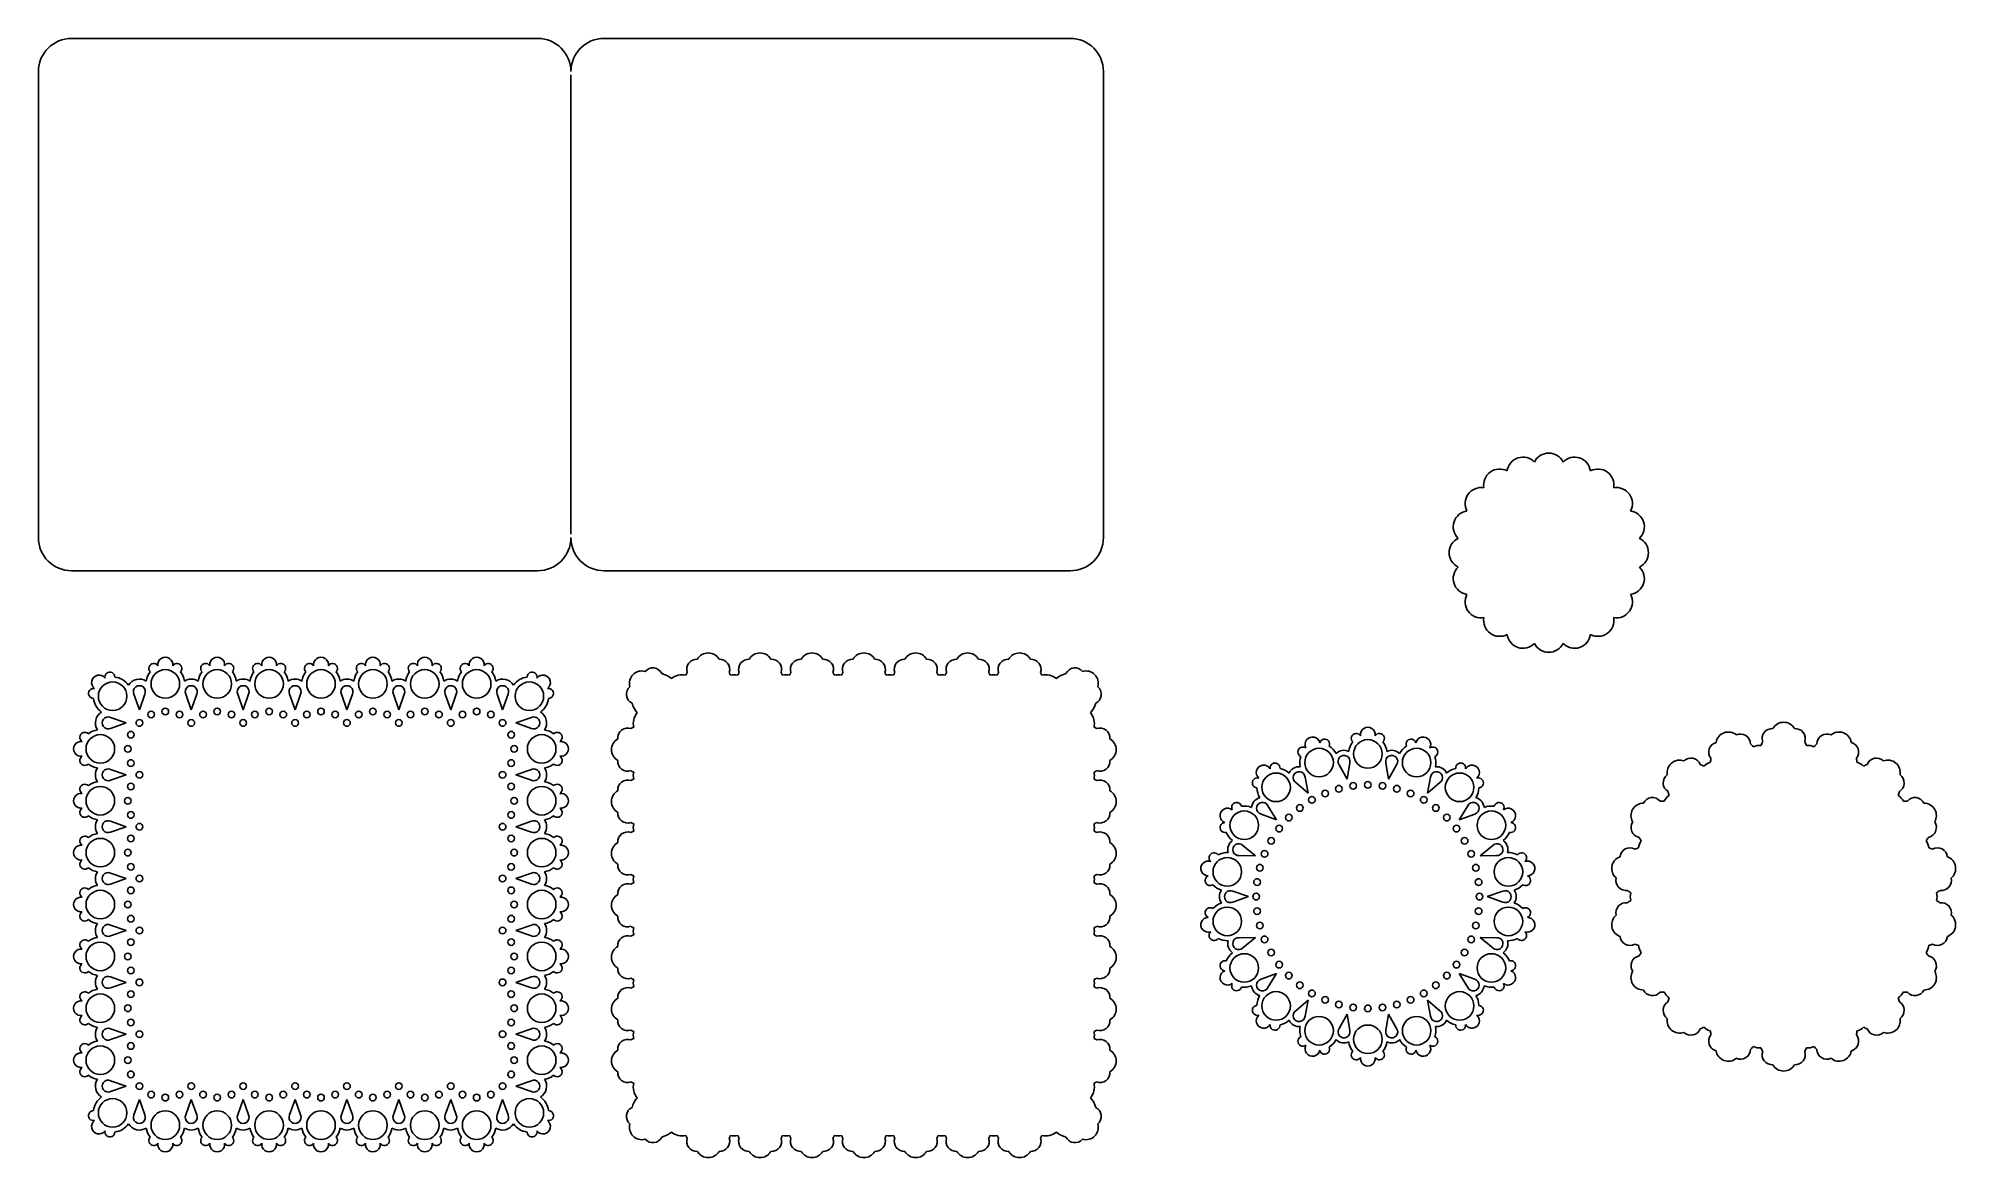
# Model space of a CAD drawing. Extents: x -285 to 291, y 27 to 363.
import ezdxf

# ---------------------------------------------------------------- set-up
doc = ezdxf.new("R2010")
doc.units = 0
doc.layers.get('0').update_dxf_attribs({"linetype": 'CONTINUOUS'})

msp = doc.modelspace()

# ---------------------------------------------------------------- linework, layer by layer
for p, q in [((-134.881639, 363.14648), (-274.881639, 363.14648)), ((-114.881639, 363.14648), (25.118361, 363.14648)), ((-284.881639, 353.14648), (-284.881639, 213.14648)), ((-124.881639, 214.14648), (-124.881639, 352.14648)), ((35.118361, 353.14648), (35.118361, 213.14648)), ((-274.881639, 203.14648), (-134.881639, 203.14648)), ((25.118361, 203.14648), (-114.881639, 203.14648)), ((-256.154609, 166.082225), (-254.527945, 161.423957)), ((-254.527945, 161.423957), (-252.901282, 166.082225)), ((-240.564913, 166.082225), (-238.938249, 161.423957)), ((-238.938249, 161.423957), (-237.311585, 166.082225)), ((-224.975216, 166.082225), (-223.348552, 161.423957)), ((-223.348552, 161.423957), (-221.721888, 166.082225)), ((-209.385519, 166.082225), (-207.758855, 161.423957)), ((-207.758855, 161.423957), (-206.132192, 166.082225)), ((-193.795823, 166.082225), (-192.169159, 161.423957)), ((-192.169159, 161.423957), (-190.542495, 166.082225)), ((-178.206126, 166.082225), (-176.579462, 161.423957)), ((-176.579462, 161.423957), (-174.952798, 166.082225)), ((-162.616429, 166.082225), (-160.989765, 161.423957)), ((-160.989765, 161.423957), (-159.363102, 166.082225)), ((-147.026733, 166.082225), (-145.400069, 161.423957)), ((-145.400069, 161.423957), (-143.773405, 166.082225)), ((-258.511608, 157.440294), (-263.169876, 159.066958)), ((-263.169876, 155.81363), (-258.511608, 157.440294)), ((-141.416406, 157.440294), (-136.758138, 159.066958)), ((-136.758138, 155.81363), (-141.416406, 157.440294)), ((105.901682, 144.882347), (108.312533, 140.577316)), ((108.312533, 140.577316), (109.105584, 145.447282)), ((119.978133, 145.447282), (120.771184, 140.577316)), ((120.771184, 140.577316), (123.182035, 144.882347)), ((-258.511608, 141.850598), (-263.169876, 143.477261)), ((-263.169876, 140.223934), (-258.511608, 141.850598)), ((-141.416406, 141.850598), (-136.758138, 143.477261)), ((-136.758138, 140.223934), (-141.416406, 141.850598)), ((92.867363, 139.537053), (96.605229, 136.316206)), ((96.605229, 136.316206), (95.684827, 141.163717)), ((133.398889, 141.163717), (132.478487, 136.316206)), ((132.478487, 136.316206), (136.216354, 139.537053)), ((87.061349, 128.307939), (84.538507, 132.548313)), ((144.545209, 132.548313), (142.022368, 128.307939)), ((-258.511608, 126.260901), (-263.169876, 127.887565)), ((-141.416406, 126.260901), (-136.758138, 127.887565)), ((82.447309, 130.056119), (87.061349, 128.307939)), ((142.022368, 128.307939), (146.636408, 130.056119)), ((-263.169876, 124.634237), (-258.511608, 126.260901)), ((-136.758138, 124.634237), (-141.416406, 126.260901)), ((75.898331, 117.583088), (80.832023, 117.51843)), ((80.832023, 117.51843), (77.011034, 120.640216)), ((152.072683, 120.640216), (148.251694, 117.51843)), ((148.251694, 117.51843), (153.185386, 117.583088)), ((-258.511608, 110.671204), (-263.169876, 112.297868)), ((-263.169876, 109.04454), (-258.511608, 110.671204)), ((-141.416406, 110.671204), (-136.758138, 112.297868)), ((-136.758138, 109.04454), (-141.416406, 110.671204)), ((78.668601, 105.249053), (74.010332, 106.875717)), ((74.010332, 103.62239), (78.668601, 105.249053)), ((155.073385, 106.875717), (150.415116, 105.249053)), ((150.415116, 105.249053), (155.073385, 103.62239)), ((-258.511608, 95.081508), (-263.169876, 96.708171)), ((-263.169876, 93.454844), (-258.511608, 95.081508)), ((-141.416406, 95.081508), (-136.758138, 96.708171)), ((-136.758138, 93.454844), (-141.416406, 95.081508)), ((80.832023, 92.979677), (75.898331, 92.915019)), ((77.011034, 89.857891), (80.832023, 92.979677)), ((153.185386, 92.915019), (148.251694, 92.979677)), ((148.251694, 92.979677), (152.072683, 89.857891)), ((-258.511608, 79.491811), (-263.169876, 81.118475)), ((-141.416406, 79.491811), (-136.758138, 81.118475)), ((87.061349, 82.190168), (82.447309, 80.441987)), ((84.538507, 77.949794), (87.061349, 82.190168)), ((142.022368, 82.190168), (144.545209, 77.949794)), ((146.636408, 80.441987), (142.022368, 82.190168)), ((-263.169876, 77.865147), (-258.511608, 79.491811)), ((-136.758138, 77.865147), (-141.416406, 79.491811)), ((96.605229, 74.181901), (92.867363, 70.961054)), ((95.684827, 69.33439), (96.605229, 74.181901)), ((108.312533, 69.920791), (105.901682, 65.615759)), ((109.105584, 65.050825), (108.312533, 69.920791)), ((120.771184, 69.920791), (119.978133, 65.050825)), ((123.182035, 65.615759), (120.771184, 69.920791)), ((132.478487, 74.181901), (133.398889, 69.33439)), ((136.216354, 70.961054), (132.478487, 74.181901)), ((-258.511608, 63.902114), (-263.169876, 65.528778)), ((-263.169876, 62.27545), (-258.511608, 63.902114)), ((-141.416406, 63.902114), (-136.758138, 65.528778)), ((-136.758138, 62.27545), (-141.416406, 63.902114)), ((-258.511608, 48.312418), (-263.169876, 49.939081)), ((-263.169876, 46.685754), (-258.511608, 48.312418)), ((-141.416406, 48.312418), (-136.758138, 49.939081)), ((-136.758138, 46.685754), (-141.416406, 48.312418)), ((-256.154609, 39.670487), (-254.527945, 44.328755)), ((-254.527945, 44.328755), (-252.901282, 39.670487)), ((-240.564913, 39.670487), (-238.938249, 44.328755)), ((-238.938249, 44.328755), (-237.311585, 39.670487)), ((-224.975216, 39.670487), (-223.348552, 44.328755)), ((-223.348552, 44.328755), (-221.721888, 39.670487)), ((-209.385519, 39.670487), (-207.758855, 44.328755)), ((-207.758855, 44.328755), (-206.132192, 39.670487)), ((-193.795823, 39.670487), (-192.169159, 44.328755)), ((-192.169159, 44.328755), (-190.542495, 39.670487)), ((-178.206126, 39.670487), (-176.579462, 44.328755)), ((-176.579462, 44.328755), (-174.952798, 39.670487)), ((-162.616429, 39.670487), (-160.989765, 44.328755)), ((-160.989765, 44.328755), (-159.363102, 39.670487)), ((-147.026733, 39.670487), (-145.400069, 44.328755)), ((-145.400069, 44.328755), (-143.773405, 39.670487))]:
    msp.add_line(p, q)
for centre, radius in [((-246.733097, 169.172464), 4.295779), ((-231.1434, 169.172464), 4.295779), ((-215.553704, 169.172464), 4.295779), ((-199.964007, 169.172464), 4.295779), ((-184.37431, 169.172464), 4.295779), ((-168.784614, 169.172464), 4.295779), ((-153.194917, 169.172464), 4.295779), ((-262.560975, 165.473324), 4.295779), ((-137.367039, 165.473324), 4.295779), ((-246.733097, 160.890322), 1), ((-231.1434, 160.890322), 1), ((-215.553704, 160.890322), 1), ((-199.964007, 160.890322), 1), ((-184.37431, 160.890322), 1), ((-168.784614, 160.890322), 1), ((-153.194917, 160.890322), 1), ((-254.527945, 157.440294), 1), ((-250.995208, 159.989266), 1), ((-242.470986, 159.989266), 1), ((-238.938249, 157.440294), 1), ((-235.405511, 159.989266), 1), ((-226.88129, 159.989266), 1), ((-223.348552, 157.440294), 1), ((-219.815815, 159.989266), 1), ((-211.291593, 159.989266), 1), ((-207.758855, 157.440294), 1), ((-204.226118, 159.989266), 1), ((-195.701896, 159.989266), 1), ((-192.169159, 157.440294), 1), ((-188.636421, 159.989266), 1), ((-180.1122, 159.989266), 1), ((-176.579462, 157.440294), 1), ((-173.046725, 159.989266), 1), ((-164.522503, 159.989266), 1), ((-160.989765, 157.440294), 1), ((-157.457028, 159.989266), 1), ((-148.932806, 159.989266), 1), ((-145.400069, 157.440294), 1), ((-266.260115, 149.645446), 4.295779), ((-257.977973, 149.645446), 1), ((-257.076917, 153.907557), 1), ((-142.851097, 153.907557), 1), ((-141.950041, 149.645446), 1), ((-133.667899, 149.645446), 4.295779), ((99.878171, 145.537203), 4.295779), ((114.541858, 148.122807), 4.295779), ((129.205546, 145.537203), 4.295779), ((-257.076917, 145.383335), 1), ((-142.851097, 145.383335), 1), ((-266.260115, 134.055749), 4.295779), ((-257.076917, 138.31786), 1), ((-254.527945, 141.850598), 1), ((-145.400069, 141.850598), 1), ((-142.851097, 138.31786), 1), ((-133.667899, 134.055749), 4.295779), ((86.983141, 138.092254), 4.295779), ((105.85286, 137.676837), 1), ((110.159871, 138.533555), 1), ((114.541858, 138.820766), 1), ((118.923846, 138.533555), 1), ((123.230857, 137.676837), 1), ((142.100576, 138.092254), 4.295779), ((-257.977973, 134.055749), 1), ((-141.950041, 134.055749), 1), ((94.104695, 131.883284), 1), ((97.756002, 134.323009), 1), ((101.69452, 136.265271), 1), ((127.389196, 136.265271), 1), ((131.327715, 134.323009), 1), ((134.979022, 131.883284), 1), ((-257.076917, 129.793638), 1), ((-254.527945, 126.260901), 1), ((-145.400069, 126.260901), 1), ((-142.851097, 129.793638), 1), ((77.412099, 126.68593), 4.295779), ((90.803073, 128.987839), 1), ((138.280644, 128.987839), 1), ((151.671618, 126.68593), 4.295779), ((-266.260115, 118.466053), 4.295779), ((-257.076917, 122.728163), 1), ((-142.851097, 122.728163), 1), ((-133.667899, 118.466053), 4.295779), ((85.467903, 122.03491), 1), ((87.907628, 125.686217), 1), ((141.176089, 125.686217), 1), ((143.615814, 122.03491), 1), ((-257.977973, 118.466053), 1), ((-257.076917, 114.203942), 1), ((-142.851097, 114.203942), 1), ((-141.950041, 118.466053), 1), ((72.319453, 112.694003), 4.295779), ((83.52564, 118.096392), 1), ((145.558076, 118.096392), 1), ((156.764263, 112.694003), 4.295779), ((-254.527945, 110.671204), 1), ((-145.400069, 110.671204), 1), ((81.257357, 109.631041), 1), ((82.114074, 113.938052), 1), ((146.969642, 113.938052), 1), ((147.82636, 109.631041), 1), ((-266.260115, 102.876356), 4.295779), ((-257.977973, 102.876356), 1), ((-257.076917, 107.138467), 1), ((-142.851097, 107.138467), 1), ((-141.950041, 102.876356), 1), ((-133.667899, 102.876356), 4.295779), ((80.970146, 105.249053), 1), ((148.113571, 105.249053), 1), ((-257.076917, 98.614245), 1), ((-142.851097, 98.614245), 1), ((72.319453, 97.804104), 4.295779), ((81.257357, 100.867066), 1), ((147.82636, 100.867066), 1), ((156.764263, 97.804104), 4.295779), ((-257.076917, 91.54877), 1), ((-254.527945, 95.081508), 1), ((-145.400069, 95.081508), 1), ((-142.851097, 91.54877), 1), ((82.114074, 96.560055), 1), ((83.52564, 92.401715), 1), ((145.558076, 92.401715), 1), ((146.969642, 96.560055), 1), ((-266.260115, 87.286659), 4.295779), ((-257.977973, 87.286659), 1), ((-141.950041, 87.286659), 1), ((-133.667899, 87.286659), 4.295779), ((77.412099, 83.812177), 4.295779), ((85.467903, 88.463197), 1), ((143.615814, 88.463197), 1), ((151.671618, 83.812177), 4.295779), ((-257.076917, 83.024549), 1), ((-142.851097, 83.024549), 1), ((87.907628, 84.81189), 1), ((90.803073, 81.510268), 1), ((138.280644, 81.510268), 1), ((141.176089, 84.81189), 1), ((-266.260115, 71.696963), 4.295779), ((-257.076917, 75.959073), 1), ((-254.527945, 79.491811), 1), ((-145.400069, 79.491811), 1), ((-142.851097, 75.959073), 1), ((-133.667899, 71.696963), 4.295779), ((86.983141, 72.405853), 4.295779), ((94.104695, 78.614823), 1), ((97.756002, 76.175098), 1), ((101.69452, 74.232835), 1), ((127.389196, 74.232835), 1), ((131.327715, 76.175098), 1), ((134.979022, 78.614823), 1), ((142.100576, 72.405853), 4.295779), ((-257.977973, 71.696963), 1), ((-141.950041, 71.696963), 1), ((99.878171, 64.960903), 4.295779), ((105.85286, 72.821269), 1), ((110.159871, 71.964552), 1), ((114.541858, 71.677341), 1), ((118.923846, 71.964552), 1), ((123.230857, 72.821269), 1), ((129.205546, 64.960903), 4.295779), ((-257.076917, 67.434852), 1), ((-254.527945, 63.902114), 1), ((-145.400069, 63.902114), 1), ((-142.851097, 67.434852), 1), ((114.541858, 62.3753), 4.295779), ((-266.260115, 56.107266), 4.295779), ((-257.076917, 60.369377), 1), ((-142.851097, 60.369377), 1), ((-133.667899, 56.107266), 4.295779), ((-257.977973, 56.107266), 1), ((-257.076917, 51.845155), 1), ((-142.851097, 51.845155), 1), ((-141.950041, 56.107266), 1), ((-254.527945, 48.312418), 1), ((-250.995208, 45.763446), 1), ((-242.470986, 45.763446), 1), ((-238.938249, 48.312418), 1), ((-235.405511, 45.763446), 1), ((-226.88129, 45.763446), 1), ((-223.348552, 48.312418), 1), ((-219.815815, 45.763446), 1), ((-211.291593, 45.763446), 1), ((-207.758855, 48.312418), 1), ((-204.226118, 45.763446), 1), ((-195.701896, 45.763446), 1), ((-192.169159, 48.312418), 1), ((-188.636421, 45.763446), 1), ((-180.1122, 45.763446), 1), ((-176.579462, 48.312418), 1), ((-173.046725, 45.763446), 1), ((-164.522503, 45.763446), 1), ((-160.989765, 48.312418), 1), ((-157.457028, 45.763446), 1), ((-148.932806, 45.763446), 1), ((-145.400069, 48.312418), 1), ((-262.560975, 40.279388), 4.295779), ((-246.733097, 36.580248), 4.295779), ((-246.733097, 44.86239), 1), ((-231.1434, 36.580248), 4.295779), ((-231.1434, 44.86239), 1), ((-215.553704, 36.580248), 4.295779), ((-215.553704, 44.86239), 1), ((-199.964007, 36.580248), 4.295779), ((-199.964007, 44.86239), 1), ((-184.37431, 36.580248), 4.295779), ((-184.37431, 44.86239), 1), ((-168.784614, 36.580248), 4.295779), ((-168.784614, 44.86239), 1), ((-153.194917, 36.580248), 4.295779), ((-153.194917, 44.86239), 1), ((-137.367039, 40.279388), 4.295779)]:
    msp.add_circle(centre, radius)
for centre, radius, start, end in [((-274.881639, 353.14648), 10, 90, 180), ((-134.881639, 353.14648), 10, 0, 90), ((-114.881639, 353.14648), 10, 90, 180), ((25.118361, 353.14648), 10, 0, 90), ((161.13614, 232.497683), 4.802072, 44.034773, 171.965227), ((168.903232, 233.72787), 4.802072, 26.034773, 153.965227), ((176.670323, 232.497683), 4.802072, 8.034773, 135.965227), ((154.129346, 228.927543), 4.802072, 62.034773, 189.965227), ((183.677118, 228.927543), 4.802072, 350.034773, 117.965227), ((148.568723, 223.36692), 4.802072, 80.034773, 207.965227), ((189.237741, 223.36692), 4.802072, 332.034773, 99.965227), ((144.998582, 216.360125), 4.802072, 98.034773, 225.965227), ((192.807881, 216.360125), 4.802072, 314.034773, 81.965227), ((-274.881639, 213.14648), 10, 180, 270), ((-134.881639, 213.14648), 10, 270, 0), ((-114.881639, 213.14648), 10, 180, 270), ((25.118361, 213.14648), 10, 270, 0), ((143.768396, 208.593034), 4.802072, 116.034773, 243.965227), ((194.038068, 208.593034), 4.802072, 296.034773, 63.965227), ((144.998582, 200.825943), 4.802072, 134.034773, 261.965227), ((192.807881, 200.825943), 4.802072, 278.034773, 45.965227), ((148.568723, 193.819148), 4.802072, 152.034773, 279.965227), ((189.237741, 193.819148), 4.802072, 260.034773, 27.965227), ((154.129346, 188.258525), 4.802072, 170.034773, 297.965227), ((183.677118, 188.258525), 4.802072, 242.034773, 9.965227), ((161.13614, 184.688385), 4.802072, 188.034773, 315.965227), ((168.903232, 183.458198), 4.802072, 206.034773, 333.965227), ((176.670323, 184.688385), 4.802072, 224.034773, 351.965227), ((-250.203826, 173.814134), 1.5, 32.669943, 224.221851), ((-246.733097, 174.968243), 2.234737, 351.134406, 188.865594), ((-243.262368, 173.814134), 1.5, 315.778149, 147.330057), ((-234.614129, 173.814134), 1.5, 32.669943, 224.221851), ((-231.1434, 174.968243), 2.234737, 351.134406, 188.865594), ((-227.672672, 173.814134), 1.5, 315.778149, 147.330057), ((-219.024433, 173.814134), 1.5, 32.669943, 224.221851), ((-215.553704, 174.968243), 2.234737, 351.134406, 188.865594), ((-212.082975, 173.814134), 1.5, 315.778149, 147.330057), ((-203.434736, 173.814134), 1.5, 32.669943, 224.221851), ((-199.964007, 174.968243), 2.234737, 351.134406, 188.865594), ((-196.493278, 173.814134), 1.5, 315.778149, 147.330057), ((-187.845039, 173.814134), 1.5, 32.669943, 224.221851), ((-184.37431, 174.968243), 2.234737, 351.134406, 188.865594), ((-180.903582, 173.814134), 1.5, 315.778149, 147.330057), ((-172.255343, 173.814134), 1.5, 32.669943, 224.221851), ((-168.784614, 174.968243), 2.234737, 351.134406, 188.865594), ((-165.313885, 173.814134), 1.5, 315.778149, 147.330057), ((-156.665646, 173.814134), 1.5, 32.669943, 224.221851), ((-153.194917, 174.968243), 2.234737, 351.134406, 188.865594), ((-149.724188, 173.814134), 1.5, 315.778149, 147.330057), ((-103.567681, 169.337867), 3.734737, 74.478467, 195.521533), ((-100.297427, 170.975964), 3, 26.025243, 139.195666), ((-87.112297, 173.580442), 3, 85.804334, 198.974757), ((-83.641568, 174.734551), 3.734737, 29.478467, 150.521533), ((-80.170839, 173.580442), 3, 341.025243, 94.195666), ((-71.5226, 173.580442), 3, 85.804334, 198.974757), ((-68.051871, 174.734551), 3.734737, 29.478467, 150.521533), ((-64.581143, 173.580442), 3, 341.025243, 94.195666), ((-55.932903, 173.580442), 3, 85.804334, 198.974757), ((-52.462175, 174.734551), 3.734737, 29.478467, 150.521533), ((-48.991446, 173.580442), 3, 341.025243, 94.195666), ((-40.343207, 173.580442), 3, 85.804334, 198.974757), ((-36.872478, 174.734551), 3.734737, 29.478467, 150.521533), ((-33.401749, 173.580442), 3, 341.025243, 94.195666), ((-24.75351, 173.580442), 3, 85.804334, 198.974757), ((-21.282781, 174.734551), 3.734737, 29.478467, 150.521533), ((-17.812053, 173.580442), 3, 341.025243, 94.195666), ((-9.163813, 173.580442), 3, 85.804334, 198.974757), ((-5.693085, 174.734551), 3.734737, 29.478467, 150.521533), ((-2.222356, 173.580442), 3, 341.025243, 94.195666), ((6.425883, 173.580442), 3, 85.804334, 198.974757), ((9.896612, 174.734551), 3.734737, 29.478467, 150.521533), ((13.367341, 173.580442), 3, 341.025243, 94.195666), ((26.552471, 170.975964), 3, 40.804334, 153.974757), ((29.822725, 169.337867), 3.734737, 344.478467, 105.521533), ((-268.297307, 166.301305), 1.5, 77.669943, 269.221851), ((-266.65921, 169.571559), 2.234737, 36.134406, 233.865594), ((-263.388956, 171.209656), 1.5, 0.778149, 192.330057), ((-262.560975, 165.473324), 5.795779, 34.705472, 83.342966), ((-254.527945, 166.843007), 3.795779, 57.082094, 149.435381), ((-254.527945, 166.843007), 1.795779, 334.93477, 205.06523), ((-246.733097, 169.172464), 5.795779, 141.657034, 171.497607), ((-246.733097, 169.172464), 5.795779, 8.502393, 38.342966), ((-238.938249, 166.843007), 3.795779, 57.082094, 122.917906), ((-238.938249, 166.843007), 1.795779, 334.93477, 205.06523), ((-231.1434, 169.172464), 5.795779, 141.657034, 171.497607), ((-231.1434, 169.172464), 5.795779, 8.502393, 38.342966), ((-223.348552, 166.843007), 3.795779, 57.082094, 122.917906), ((-223.348552, 166.843007), 1.795779, 334.93477, 205.06523), ((-215.553704, 169.172464), 5.795779, 141.657034, 171.497607), ((-215.553704, 169.172464), 5.795779, 8.502393, 38.342966), ((-207.758855, 166.843007), 3.795779, 57.082094, 122.917906), ((-207.758855, 166.843007), 1.795779, 334.93477, 205.06523), ((-199.964007, 169.172464), 5.795779, 141.657034, 171.497607), ((-199.964007, 169.172464), 5.795779, 8.502393, 38.342966), ((-192.169159, 166.843007), 3.795779, 57.082094, 122.917906), ((-192.169159, 166.843007), 1.795779, 334.93477, 205.06523), ((-184.37431, 169.172464), 5.795779, 141.657034, 171.497607), ((-184.37431, 169.172464), 5.795779, 8.502393, 38.342966), ((-176.579462, 166.843007), 3.795779, 57.082094, 122.917906), ((-176.579462, 166.843007), 1.795779, 334.93477, 205.06523), ((-168.784614, 169.172464), 5.795779, 141.657034, 171.497607), ((-168.784614, 169.172464), 5.795779, 8.502393, 38.342966), ((-160.989765, 166.843007), 3.795779, 57.082094, 122.917906), ((-160.989765, 166.843007), 1.795779, 334.93477, 205.06523), ((-153.194917, 169.172464), 5.795779, 141.657034, 171.497607), ((-153.194917, 169.172464), 5.795779, 8.502393, 38.342966), ((-145.400069, 166.843007), 3.795779, 30.564619, 122.917906), ((-145.400069, 166.843007), 1.795779, 334.93477, 205.06523), ((-137.367039, 165.473324), 5.795779, 96.657034, 145.294528), ((-136.539058, 171.209656), 1.5, 347.669943, 179.221851), ((-133.268804, 169.571559), 2.234737, 306.134406, 143.865594), ((-131.630707, 166.301305), 1.5, 270.778149, 102.330057), ((-105.205778, 166.067613), 3, 130.804334, 243.974757), ((-99.469446, 165.239632), 7.295779, 49.298904, 75.166321), ((-91.436416, 166.609315), 5.295779, 78.22373, 128.205554), ((-83.641568, 168.938772), 7.295779, 149.833679, 156.964431), ((-83.641568, 168.938772), 7.295779, 23.035569, 30.166321), ((-75.84672, 166.609315), 5.295779, 78.22373, 101.77627), ((-68.051871, 168.938772), 7.295779, 149.833679, 156.964431), ((-68.051871, 168.938772), 7.295779, 23.035569, 30.166321), ((-60.257023, 166.609315), 5.295779, 78.22373, 101.77627), ((-52.462175, 168.938772), 7.295779, 149.833679, 156.964431), ((-52.462175, 168.938772), 7.295779, 23.035569, 30.166321), ((-44.667326, 166.609315), 5.295779, 78.22373, 101.77627), ((-36.872478, 168.938772), 7.295779, 149.833679, 156.964431), ((-36.872478, 168.938772), 7.295779, 23.035569, 30.166321), ((-29.07763, 166.609315), 5.295779, 78.22373, 101.77627), ((-21.282781, 168.938772), 7.295779, 149.833679, 156.964431), ((-21.282781, 168.938772), 7.295779, 23.035569, 30.166321), ((-13.487933, 166.609315), 5.295779, 78.22373, 101.77627), ((-5.693085, 168.938772), 7.295779, 149.833679, 156.964431), ((-5.693085, 168.938772), 7.295779, 23.035569, 30.166321), ((2.101764, 166.609315), 5.295779, 78.22373, 101.77627), ((9.896612, 168.938772), 7.295779, 149.833679, 156.964431), ((9.896612, 168.938772), 7.295779, 23.035569, 30.166321), ((17.69146, 166.609315), 5.295779, 51.794446, 101.77627), ((25.72449, 165.239632), 7.295779, 104.833679, 130.701096), ((31.460822, 166.067613), 3, 296.025243, 49.195666), ((-262.560975, 165.473324), 5.795779, 186.657034, 235.294528), ((-137.367039, 165.473324), 5.795779, 304.705472, 353.342966), ((-99.469446, 165.239632), 7.295779, 194.833679, 220.701096), ((25.72449, 165.239632), 7.295779, 319.298904, 345.166321), ((-263.930658, 157.440294), 3.795779, 120.564619, 212.917906), ((-263.930658, 157.440294), 1.795779, 64.93477, 295.06523), ((-135.997356, 157.440294), 1.795779, 244.93477, 115.06523), ((-135.997356, 157.440294), 3.795779, 327.082094, 59.435381), ((-107.810256, 152.882483), 3, 71.025243, 184.195666), ((-103.168586, 149.411754), 7.295779, 113.035569, 120.166321), ((-100.839129, 157.206602), 5.295779, 141.794446, 191.77627), ((27.094173, 157.206602), 5.295779, 348.22373, 38.205554), ((29.42363, 149.411754), 7.295779, 59.833679, 66.964431), ((34.0653, 152.882483), 3, 355.804334, 108.974757), ((114.541858, 153.918587), 2.234737, 351.134406, 188.865594), ((236.002405, 152.764477), 3, 85.804334, 198.974757), ((239.473134, 153.918587), 3.734737, 29.478467, 150.521533), ((242.943863, 152.764477), 3, 341.025243, 94.195666), ((-272.055895, 149.645446), 2.234737, 81.134406, 278.865594), ((-270.901785, 153.116175), 1.5, 45.778149, 237.330057), ((-266.260115, 149.645446), 5.795779, 98.502393, 128.342966), ((-133.667899, 149.645446), 5.795779, 51.657034, 81.497607), ((-129.026229, 153.116175), 1.5, 302.669943, 134.221851), ((-127.87212, 149.645446), 2.234737, 261.134406, 98.865594), ((-108.964365, 149.411754), 3.734737, 119.478467, 240.521533), ((35.219409, 149.411754), 3.734737, 299.478467, 60.521533), ((95.029208, 148.711887), 1.5, 52.669943, 244.221851), ((97.895898, 150.983455), 2.234737, 11.134406, 208.865594), ((101.552044, 151.086006), 1.5, 335.778149, 167.330057), ((99.878171, 145.537203), 5.795779, 27.565018, 58.342966), ((114.541858, 148.122807), 5.795779, 141.657034, 172.434982), ((111.07113, 152.764477), 1.5, 32.669943, 224.221851), ((118.012587, 152.764477), 1.5, 315.778149, 147.330057), ((114.541858, 148.122807), 5.795779, 7.565018, 38.342966), ((129.205546, 145.537203), 5.795779, 121.657034, 152.434982), ((127.531672, 151.086006), 1.5, 12.669943, 204.221851), ((131.187819, 150.983455), 2.234737, 331.134406, 168.865594), ((134.054509, 148.711887), 1.5, 295.778149, 127.330057), ((219.960484, 148.711887), 3, 105.804334, 218.974757), ((222.827173, 150.983455), 3.734737, 49.478467, 170.521533), ((226.48332, 151.086006), 3, 1.025243, 114.195666), ((224.809447, 145.537203), 7.295779, 40.664629, 50.166321), ((232.3028, 145.914038), 4.795779, 85.887256, 114.112744), ((239.473134, 148.122807), 7.295779, 149.833679, 159.335371), ((239.473134, 148.122807), 7.295779, 20.664629, 30.166321), ((246.643468, 145.914038), 4.795779, 65.887256, 94.112744), ((254.136821, 145.537203), 7.295779, 129.833679, 139.335371), ((252.462948, 151.086006), 3, 65.804334, 178.974757), ((256.119095, 150.983455), 3.734737, 9.478467, 130.521533), ((258.985784, 148.711887), 3, 321.025243, 74.195666), ((-270.901785, 146.174717), 1.5, 122.669943, 314.221851), ((-266.260115, 149.645446), 5.795779, 231.657034, 261.497607), ((-133.667899, 149.645446), 5.795779, 278.502393, 308.342966), ((-129.026229, 146.174717), 1.5, 225.778149, 57.330057), ((-107.810256, 145.941025), 3, 175.804334, 288.974757), ((34.0653, 145.941025), 3, 251.025243, 4.195666), ((83.257685, 142.532079), 2.234737, 31.134406, 228.865594), ((86.658265, 143.878921), 1.5, 355.778149, 187.330057), ((93.895704, 141.009241), 3.295779, 84.381858, 155.618142), ((99.878171, 145.537203), 5.795779, 161.657034, 192.434982), ((107.371524, 145.914038), 3.295779, 64.381858, 135.618142), ((107.371524, 145.914038), 1.795779, 344.93477, 215.06523), ((121.712192, 145.914038), 1.795779, 324.93477, 195.06523), ((121.712192, 145.914038), 3.295779, 44.381858, 115.618142), ((129.205546, 145.537203), 5.795779, 347.565018, 18.342966), ((135.188012, 141.009241), 3.295779, 24.381858, 95.618142), ((142.425452, 143.878921), 1.5, 352.669943, 184.221851), ((145.826031, 142.532079), 2.234737, 311.134406, 148.865594), ((208.188961, 142.532079), 3.734737, 69.478467, 190.521533), ((211.589541, 143.878921), 3, 21.025243, 134.195666), ((211.914416, 138.092254), 7.295779, 60.664629, 70.166321), ((218.82698, 141.009241), 4.795779, 105.887256, 134.112744), ((224.809447, 145.537203), 7.295779, 169.833679, 179.335371), ((254.136821, 145.537203), 7.295779, 0.664629, 10.166321), ((260.119288, 141.009241), 4.795779, 45.887256, 74.112744), ((267.031852, 138.092254), 7.295779, 109.833679, 119.335371), ((267.356727, 143.878921), 3, 45.804334, 158.974757), ((270.757307, 142.532079), 3.734737, 349.478467, 110.521533), ((-270.901785, 137.526478), 1.5, 45.778149, 237.330057), ((-266.260115, 134.055749), 5.795779, 98.502393, 128.342966), ((-263.930658, 141.850598), 3.795779, 147.082094, 212.917906), ((-263.930658, 141.850598), 1.795779, 64.93477, 295.06523), ((-135.997356, 141.850598), 1.795779, 244.93477, 115.06523), ((-135.997356, 141.850598), 3.795779, 327.082094, 32.917906), ((-133.667899, 134.055749), 5.795779, 51.657034, 81.497607), ((-129.026229, 137.526478), 1.5, 302.669943, 134.221851), ((-107.810256, 137.292786), 3, 71.025243, 184.195666), ((-103.168586, 149.411754), 7.295779, 239.833679, 246.964431), ((-103.168586, 133.822057), 7.295779, 113.035569, 120.166321), ((-100.839129, 141.616906), 5.295779, 168.22373, 191.77627), ((27.094173, 141.616906), 5.295779, 348.22373, 11.77627), ((29.42363, 149.411754), 7.295779, 293.035569, 300.166321), ((29.42363, 133.822057), 7.295779, 59.833679, 66.964431), ((34.0653, 137.292786), 3, 355.804334, 108.974757), ((81.3408, 139.417038), 1.5, 72.669943, 264.221851), ((86.983141, 138.092254), 5.795779, 47.565018, 78.342966), ((93.895704, 141.009241), 1.795779, 4.93477, 235.06523), ((135.188012, 141.009241), 1.795779, 304.93477, 175.06523), ((142.100576, 138.092254), 5.795779, 101.657034, 132.434982), ((147.742917, 139.417038), 1.5, 275.778149, 107.330057), ((206.272076, 139.417038), 3, 125.804334, 238.974757), ((272.674192, 139.417038), 3, 301.025243, 54.195666), ((-272.055895, 134.055749), 2.234737, 81.134406, 278.865594), ((-127.87212, 134.055749), 2.234737, 261.134406, 98.865594), ((-108.964365, 133.822057), 3.734737, 119.478467, 240.521533), ((35.219409, 133.822057), 3.734737, 299.478467, 60.521533), ((75.127659, 132.012505), 1.5, 15.778149, 207.330057), ((82.910115, 131.791237), 3.295779, 104.381858, 175.618142), ((82.910115, 131.791237), 1.795779, 24.93477, 255.06523), ((86.983141, 138.092254), 5.795779, 181.657034, 212.434982), ((146.173601, 131.791237), 1.795779, 284.93477, 155.06523), ((142.100576, 138.092254), 5.795779, 327.565018, 358.342966), ((146.173601, 131.791237), 3.295779, 4.381858, 75.618142), ((153.956058, 132.012505), 1.5, 332.669943, 164.221851), ((197.324082, 129.58382), 3.734737, 89.478467, 210.521533), ((200.058934, 132.012505), 3, 41.025243, 154.195666), ((202.343374, 126.68593), 7.295779, 80.664629, 90.166321), ((207.841391, 131.791237), 4.795779, 125.887256, 154.112744), ((211.914416, 138.092254), 7.295779, 189.833679, 199.335371), ((267.031852, 138.092254), 7.295779, 340.664629, 350.166321), ((271.104877, 131.791237), 4.795779, 25.887256, 54.112744), ((276.602894, 126.68593), 7.295779, 89.833679, 99.335371), ((278.887334, 132.012505), 3, 25.804334, 138.974757), ((281.622186, 129.58382), 3.734737, 329.478467, 90.521533), ((-270.901785, 130.58502), 1.5, 122.669943, 314.221851), ((-266.260115, 134.055749), 5.795779, 231.657034, 261.497607), ((-263.930658, 126.260901), 3.795779, 147.082094, 212.917906), ((-263.930658, 126.260901), 1.795779, 64.93477, 295.06523), ((-135.997356, 126.260901), 1.795779, 244.93477, 115.06523), ((-133.667899, 134.055749), 5.795779, 278.502393, 308.342966), ((-135.997356, 126.260901), 3.795779, 327.082094, 32.917906), ((-129.026229, 130.58502), 1.5, 225.778149, 57.330057), ((-107.810256, 130.351329), 3, 175.804334, 288.974757), ((-103.168586, 133.822057), 7.295779, 239.833679, 246.964431), ((-100.839129, 126.027209), 5.295779, 168.22373, 191.77627), ((27.094173, 126.027209), 5.295779, 348.22373, 11.77627), ((29.42363, 133.822057), 7.295779, 293.035569, 300.166321), ((34.0653, 130.351329), 3, 251.025243, 4.195666), ((71.65693, 126.001026), 1.5, 92.669943, 284.221851), ((72.392806, 129.58382), 2.234737, 51.134406, 248.865594), ((77.412099, 126.68593), 5.795779, 67.565018, 98.342966), ((151.671618, 126.68593), 5.795779, 81.657034, 112.434982), ((156.69091, 129.58382), 2.234737, 291.134406, 128.865594), ((157.426787, 126.001026), 1.5, 255.778149, 87.330057), ((196.588206, 126.001026), 3, 145.804334, 258.974757), ((282.358062, 126.001026), 3, 281.025243, 34.195666), ((-270.901785, 121.936781), 1.5, 45.778149, 237.330057), ((-266.260115, 118.466053), 5.795779, 98.502393, 128.342966), ((-133.667899, 118.466053), 5.795779, 51.657034, 81.497607), ((-129.026229, 121.936781), 1.5, 302.669943, 134.221851), ((-108.964365, 118.232361), 3.734737, 119.478467, 240.521533), ((-107.810256, 121.703089), 3, 71.025243, 184.195666), ((-103.168586, 118.232361), 7.295779, 113.035569, 120.166321), ((29.42363, 118.232361), 7.295779, 59.833679, 66.964431), ((34.0653, 121.703089), 3, 355.804334, 108.974757), ((35.219409, 118.232361), 3.734737, 299.478467, 60.521533), ((77.412099, 126.68593), 5.795779, 201.657034, 232.434982), ((75.739781, 119.371854), 3.295779, 124.381858, 195.618142), ((75.739781, 119.371854), 1.795779, 44.93477, 275.06523), ((153.343935, 119.371854), 1.795779, 264.93477, 135.06523), ((151.671618, 126.68593), 5.795779, 307.565018, 338.342966), ((153.343935, 119.371854), 3.295779, 344.381858, 55.618142), ((200.671057, 119.371854), 4.795779, 145.887256, 174.112744), ((202.343374, 126.68593), 7.295779, 209.833679, 219.335371), ((276.602894, 126.68593), 7.295779, 320.664629, 330.166321), ((278.275211, 119.371854), 4.795779, 5.887256, 34.112744), ((-272.055895, 118.466053), 2.234737, 81.134406, 278.865594), ((-270.901785, 114.995324), 1.5, 122.669943, 314.221851), ((-129.026229, 114.995324), 1.5, 225.778149, 57.330057), ((-127.87212, 118.466053), 2.234737, 261.134406, 98.865594), ((66.611725, 113.700429), 2.234737, 71.134406, 268.865594), ((68.350986, 116.918021), 1.5, 35.778149, 227.330057), ((72.319453, 112.694003), 5.795779, 87.565018, 118.342966), ((156.764263, 112.694003), 5.795779, 61.657034, 92.434982), ((160.73273, 116.918021), 1.5, 312.669943, 144.221851), ((162.471992, 113.700429), 2.234737, 271.134406, 108.865594), ((191.543, 113.700429), 3.734737, 109.478467, 230.521533), ((193.282262, 116.918021), 3, 61.025243, 174.195666), ((197.250729, 112.694003), 7.295779, 100.664629, 110.166321), ((281.695539, 112.694003), 7.295779, 69.833679, 79.335371), ((285.664006, 116.918021), 3, 5.804334, 118.974757), ((287.403268, 113.700429), 3.734737, 309.478467, 70.521533), ((-266.260115, 118.466053), 5.795779, 231.657034, 261.497607), ((-263.930658, 110.671204), 3.795779, 147.082094, 212.917906), ((-263.930658, 110.671204), 1.795779, 64.93477, 295.06523), ((-135.997356, 110.671204), 1.795779, 244.93477, 115.06523), ((-133.667899, 118.466053), 5.795779, 278.502393, 308.342966), ((-135.997356, 110.671204), 3.795779, 327.082094, 32.917906), ((-107.810256, 114.761632), 3, 175.804334, 288.974757), ((-103.168586, 118.232361), 7.295779, 239.833679, 246.964431), ((-100.839129, 110.437512), 5.295779, 168.22373, 191.77627), ((27.094173, 110.437512), 5.295779, 348.22373, 11.77627), ((29.42363, 118.232361), 7.295779, 293.035569, 300.166321), ((34.0653, 114.761632), 3, 251.025243, 4.195666), ((67.145615, 110.08202), 1.5, 112.669943, 304.221851), ((161.938102, 110.08202), 1.5, 235.778149, 67.330057), ((192.076891, 110.08202), 3, 165.804334, 278.974757), ((286.869378, 110.08202), 3, 261.025243, 14.195666), ((-272.055895, 102.876356), 2.234737, 81.134406, 278.865594), ((-270.901785, 106.347085), 1.5, 45.778149, 237.330057), ((-266.260115, 102.876356), 5.795779, 98.502393, 128.342966), ((-133.667899, 102.876356), 5.795779, 51.657034, 81.497607), ((-129.026229, 106.347085), 1.5, 302.669943, 134.221851), ((-127.87212, 102.876356), 2.234737, 261.134406, 98.865594), ((-108.964365, 102.642664), 3.734737, 119.478467, 240.521533), ((-107.810256, 106.113393), 3, 71.025243, 184.195666), ((-103.168586, 102.642664), 7.295779, 113.035569, 120.166321), ((29.42363, 102.642664), 7.295779, 59.833679, 66.964431), ((34.0653, 106.113393), 3, 355.804334, 108.974757), ((35.219409, 102.642664), 3.734737, 299.478467, 60.521533), ((72.319453, 112.694003), 5.795779, 221.657034, 252.434982), ((73.249551, 105.249053), 3.295779, 144.381858, 215.618142), ((73.249551, 105.249053), 1.795779, 64.93477, 295.06523), ((155.834166, 105.249053), 1.795779, 244.93477, 115.06523), ((156.764263, 112.694003), 5.795779, 287.565018, 318.342966), ((155.834166, 105.249053), 3.295779, 324.381858, 35.618142), ((197.250729, 112.694003), 7.295779, 229.833679, 239.335371), ((197.250729, 97.804104), 7.295779, 120.664629, 130.166321), ((198.180826, 105.249053), 4.795779, 165.887256, 194.112744), ((281.695539, 112.694003), 7.295779, 300.664629, 310.166321), ((280.765442, 105.249053), 4.795779, 345.887256, 14.112744), ((281.695539, 97.804104), 7.295779, 49.833679, 59.335371), ((-270.901785, 99.405627), 1.5, 122.669943, 314.221851), ((-266.260115, 102.876356), 5.795779, 231.657034, 261.497607), ((-133.667899, 102.876356), 5.795779, 278.502393, 308.342966), ((-129.026229, 99.405627), 1.5, 225.778149, 57.330057), ((-107.810256, 99.171935), 3, 175.804334, 288.974757), ((34.0653, 99.171935), 3, 251.025243, 4.195666), ((66.611725, 96.797678), 2.234737, 91.134406, 288.865594), ((67.145615, 100.416087), 1.5, 55.778149, 247.330057), ((72.319453, 97.804104), 5.795779, 107.565018, 138.342966), ((156.764263, 97.804104), 5.795779, 41.657034, 72.434982), ((161.938102, 100.416087), 1.5, 292.669943, 124.221851), ((162.471992, 96.797678), 2.234737, 251.134406, 88.865594), ((191.543, 96.797678), 3.734737, 129.478467, 250.521533), ((192.076891, 100.416087), 3, 81.025243, 194.195666), ((286.869378, 100.416087), 3, 345.804334, 98.974757), ((287.403268, 96.797678), 3.734737, 289.478467, 50.521533), ((-270.901785, 90.757388), 1.5, 45.778149, 237.330057), ((-266.260115, 87.286659), 5.795779, 98.502393, 128.342966), ((-263.930658, 95.081508), 3.795779, 147.082094, 212.917906), ((-263.930658, 95.081508), 1.795779, 64.93477, 295.06523), ((-135.997356, 95.081508), 1.795779, 244.93477, 115.06523), ((-135.997356, 95.081508), 3.795779, 327.082094, 32.917906), ((-133.667899, 87.286659), 5.795779, 51.657034, 81.497607), ((-129.026229, 90.757388), 1.5, 302.669943, 134.221851), ((-107.810256, 90.523696), 3, 71.025243, 184.195666), ((-103.168586, 102.642664), 7.295779, 239.833679, 246.964431), ((-103.168586, 87.052967), 7.295779, 113.035569, 120.166321), ((-100.839129, 94.847816), 5.295779, 168.22373, 191.77627), ((27.094173, 94.847816), 5.295779, 348.22373, 11.77627), ((29.42363, 102.642664), 7.295779, 293.035569, 300.166321), ((29.42363, 87.052967), 7.295779, 59.833679, 66.964431), ((34.0653, 90.523696), 3, 355.804334, 108.974757), ((68.350986, 93.580086), 1.5, 132.669943, 324.221851), ((72.319453, 97.804104), 5.795779, 241.657034, 272.434982), ((75.739781, 91.126252), 1.795779, 84.93477, 315.06523), ((153.343935, 91.126252), 1.795779, 224.93477, 95.06523), ((156.764263, 97.804104), 5.795779, 267.565018, 298.342966), ((160.73273, 93.580086), 1.5, 215.778149, 47.330057), ((193.282262, 93.580086), 3, 185.804334, 298.974757), ((285.664006, 93.580086), 3, 241.025243, 354.195666), ((-272.055895, 87.286659), 2.234737, 81.134406, 278.865594), ((-127.87212, 87.286659), 2.234737, 261.134406, 98.865594), ((-108.964365, 87.052967), 3.734737, 119.478467, 240.521533), ((35.219409, 87.052967), 3.734737, 299.478467, 60.521533), ((77.412099, 83.812177), 5.795779, 127.565018, 158.342966), ((75.739781, 91.126252), 3.295779, 164.381858, 235.618142), ((153.343935, 91.126252), 3.295779, 304.381858, 15.618142), ((151.671618, 83.812177), 5.795779, 21.657034, 52.434982), ((196.588206, 84.497081), 3, 101.025243, 214.195666), ((197.250729, 97.804104), 7.295779, 249.833679, 259.335371), ((200.671057, 91.126252), 4.795779, 185.887256, 214.112744), ((202.343374, 83.812177), 7.295779, 140.664629, 150.166321), ((278.275211, 91.126252), 4.795779, 325.887256, 354.112744), ((276.602894, 83.812177), 7.295779, 29.833679, 39.335371), ((282.358062, 84.497081), 3, 325.804334, 78.974757), ((281.695539, 97.804104), 7.295779, 280.664629, 290.166321), ((-270.901785, 83.815931), 1.5, 122.669943, 314.221851), ((-266.260115, 87.286659), 5.795779, 231.657034, 261.497607), ((-263.930658, 79.491811), 3.795779, 147.082094, 212.917906), ((-263.930658, 79.491811), 1.795779, 64.93477, 295.06523), ((-135.997356, 79.491811), 1.795779, 244.93477, 115.06523), ((-133.667899, 87.286659), 5.795779, 278.502393, 308.342966), ((-135.997356, 79.491811), 3.795779, 327.082094, 32.917906), ((-129.026229, 83.815931), 1.5, 225.778149, 57.330057), ((-107.810256, 83.582239), 3, 175.804334, 288.974757), ((-103.168586, 87.052967), 7.295779, 239.833679, 246.964431), ((29.42363, 87.052967), 7.295779, 293.035569, 300.166321), ((34.0653, 83.582239), 3, 251.025243, 4.195666), ((71.65693, 84.497081), 1.5, 75.778149, 267.330057), ((72.392806, 80.914287), 2.234737, 111.134406, 308.865594), ((156.69091, 80.914287), 2.234737, 231.134406, 68.865594), ((157.426787, 84.497081), 1.5, 272.669943, 104.221851), ((197.324082, 80.914287), 3.734737, 149.478467, 270.521533), ((281.622186, 80.914287), 3.734737, 269.478467, 30.521533), ((-270.901785, 75.167691), 1.5, 45.778149, 237.330057), ((-266.260115, 71.696963), 5.795779, 98.502393, 128.342966), ((-133.667899, 71.696963), 5.795779, 51.657034, 81.497607), ((-129.026229, 75.167691), 1.5, 302.669943, 134.221851), ((-107.810256, 74.934), 3, 71.025243, 184.195666), ((-103.168586, 71.463271), 7.295779, 113.035569, 120.166321), ((-100.839129, 79.258119), 5.295779, 168.22373, 191.77627), ((27.094173, 79.258119), 5.295779, 348.22373, 11.77627), ((29.42363, 71.463271), 7.295779, 59.833679, 66.964431), ((34.0653, 74.934), 3, 355.804334, 108.974757), ((75.127659, 78.485602), 1.5, 152.669943, 344.221851), ((77.412099, 83.812177), 5.795779, 261.657034, 292.434982), ((82.910115, 78.70687), 3.295779, 184.381858, 255.618142), ((82.910115, 78.70687), 1.795779, 104.93477, 335.06523), ((86.983141, 72.405853), 5.795779, 147.565018, 178.342966), ((146.173601, 78.70687), 1.795779, 204.93477, 75.06523), ((146.173601, 78.70687), 3.295779, 284.381858, 355.618142), ((142.100576, 72.405853), 5.795779, 1.657034, 32.434982), ((151.671618, 83.812177), 5.795779, 247.565018, 278.342966), ((153.956058, 78.485602), 1.5, 195.778149, 27.330057), ((200.058934, 78.485602), 3, 205.804334, 318.974757), ((202.343374, 83.812177), 7.295779, 269.833679, 279.335371), ((207.841391, 78.70687), 4.795779, 205.887256, 234.112744), ((271.104877, 78.70687), 4.795779, 305.887256, 334.112744), ((276.602894, 83.812177), 7.295779, 260.664629, 270.166321), ((278.887334, 78.485602), 3, 221.025243, 334.195666), ((-272.055895, 71.696963), 2.234737, 81.134406, 278.865594), ((-270.901785, 68.226234), 1.5, 122.669943, 314.221851), ((-129.026229, 68.226234), 1.5, 225.778149, 57.330057), ((-127.87212, 71.696963), 2.234737, 261.134406, 98.865594), ((-108.964365, 71.463271), 3.734737, 119.478467, 240.521533), ((35.219409, 71.463271), 3.734737, 299.478467, 60.521533), ((81.3408, 71.081068), 1.5, 95.778149, 287.330057), ((83.257685, 67.966028), 2.234737, 131.134406, 328.865594), ((93.895704, 69.488866), 1.795779, 124.93477, 355.06523), ((135.188012, 69.488866), 1.795779, 184.93477, 55.06523), ((145.826031, 67.966028), 2.234737, 211.134406, 48.865594), ((147.742917, 71.081068), 1.5, 252.669943, 84.221851), ((206.272076, 71.081068), 3, 121.025243, 234.195666), ((211.914416, 72.405853), 7.295779, 160.664629, 170.166321), ((267.031852, 72.405853), 7.295779, 9.833679, 19.335371), ((272.674192, 71.081068), 3, 305.804334, 58.974757), ((-266.260115, 71.696963), 5.795779, 231.657034, 261.497607), ((-263.930658, 63.902114), 3.795779, 147.082094, 212.917906), ((-263.930658, 63.902114), 1.795779, 64.93477, 295.06523), ((-135.997356, 63.902114), 1.795779, 244.93477, 115.06523), ((-133.667899, 71.696963), 5.795779, 278.502393, 308.342966), ((-135.997356, 63.902114), 3.795779, 327.082094, 32.917906), ((-107.810256, 67.992542), 3, 175.804334, 288.974757), ((-103.168586, 71.463271), 7.295779, 239.833679, 246.964431), ((-100.839129, 63.668422), 5.295779, 168.22373, 191.77627), ((27.094173, 63.668422), 5.295779, 348.22373, 11.77627), ((29.42363, 71.463271), 7.295779, 293.035569, 300.166321), ((34.0653, 67.992542), 3, 251.025243, 4.195666), ((86.658265, 66.619186), 1.5, 172.669943, 4.221851), ((86.983141, 72.405853), 5.795779, 281.657034, 312.434982), ((93.895704, 69.488866), 3.295779, 204.381858, 275.618142), ((99.878171, 64.960903), 5.795779, 167.565018, 198.342966), ((107.371524, 64.584069), 1.795779, 144.93477, 15.06523), ((121.712192, 64.584069), 1.795779, 164.93477, 35.06523), ((129.205546, 64.960903), 5.795779, 341.657034, 12.434982), ((135.188012, 69.488866), 3.295779, 264.381858, 335.618142), ((142.100576, 72.405853), 5.795779, 227.565018, 258.342966), ((142.425452, 66.619186), 1.5, 175.778149, 7.330057), ((208.188961, 67.966028), 3.734737, 169.478467, 290.521533), ((211.589541, 66.619186), 3, 225.804334, 338.974757), ((211.914416, 72.405853), 7.295779, 289.833679, 299.335371), ((218.82698, 69.488866), 4.795779, 225.887256, 254.112744), ((219.960484, 61.786219), 3, 141.025243, 254.195666), ((224.809447, 64.960903), 7.295779, 180.664629, 190.166321), ((258.985784, 61.786219), 3, 285.804334, 38.974757), ((254.136821, 64.960903), 7.295779, 349.833679, 359.335371), ((260.119288, 69.488866), 4.795779, 285.887256, 314.112744), ((267.031852, 72.405853), 7.295779, 240.664629, 250.166321), ((267.356727, 66.619186), 3, 201.025243, 314.195666), ((270.757307, 67.966028), 3.734737, 249.478467, 10.521533), ((-272.055895, 56.107266), 2.234737, 81.134406, 278.865594), ((-270.901785, 59.577995), 1.5, 45.778149, 237.330057), ((-266.260115, 56.107266), 5.795779, 98.502393, 128.342966), ((-133.667899, 56.107266), 5.795779, 51.657034, 81.497607), ((-129.026229, 59.577995), 1.5, 302.669943, 134.221851), ((-127.87212, 56.107266), 2.234737, 261.134406, 98.865594), ((-108.964365, 55.873574), 3.734737, 119.478467, 240.521533), ((-107.810256, 59.344303), 3, 71.025243, 184.195666), ((-103.168586, 55.873574), 7.295779, 113.035569, 120.166321), ((29.42363, 55.873574), 7.295779, 59.833679, 66.964431), ((34.0653, 59.344303), 3, 355.804334, 108.974757), ((35.219409, 55.873574), 3.734737, 299.478467, 60.521533), ((95.029208, 61.786219), 1.5, 115.778149, 307.330057), ((97.895898, 59.514652), 2.234737, 151.134406, 348.865594), ((101.552044, 59.412101), 1.5, 192.669943, 24.221851), ((99.878171, 64.960903), 5.795779, 301.657034, 332.434982), ((107.371524, 64.584069), 3.295779, 224.381858, 295.618142), ((114.541858, 62.3753), 5.795779, 187.565018, 218.342966), ((111.07113, 57.73363), 1.5, 135.778149, 327.330057), ((118.012587, 57.73363), 1.5, 212.669943, 44.221851), ((114.541858, 62.3753), 5.795779, 321.657034, 352.434982), ((121.712192, 64.584069), 3.295779, 244.381858, 315.618142), ((129.205546, 64.960903), 5.795779, 207.565018, 238.342966), ((127.531672, 59.412101), 1.5, 155.778149, 347.330057), ((131.187819, 59.514652), 2.234737, 191.134406, 28.865594), ((134.054509, 61.786219), 1.5, 232.669943, 64.221851), ((222.827173, 59.514652), 3.734737, 189.478467, 310.521533), ((226.48332, 59.412101), 3, 245.804334, 358.974757), ((224.809447, 64.960903), 7.295779, 309.833679, 319.335371), ((232.3028, 64.584069), 4.795779, 245.887256, 274.112744), ((239.473134, 62.3753), 7.295779, 200.664629, 210.166321), ((236.002405, 57.73363), 3, 161.025243, 274.195666), ((242.943863, 57.73363), 3, 265.804334, 18.974757), ((239.473134, 62.3753), 7.295779, 329.833679, 339.335371), ((246.643468, 64.584069), 4.795779, 265.887256, 294.112744), ((254.136821, 64.960903), 7.295779, 220.664629, 230.166321), ((252.462948, 59.412101), 3, 181.025243, 294.195666), ((256.119095, 59.514652), 3.734737, 229.478467, 350.521533), ((-270.901785, 52.636537), 1.5, 122.669943, 314.221851), ((-129.026229, 52.636537), 1.5, 225.778149, 57.330057), ((-107.810256, 52.402845), 3, 175.804334, 288.974757), ((34.0653, 52.402845), 3, 251.025243, 4.195666), ((114.541858, 56.57952), 2.234737, 171.134406, 8.865594), ((239.473134, 56.57952), 3.734737, 209.478467, 330.521533), ((-266.260115, 56.107266), 5.795779, 231.657034, 261.497607), ((-263.930658, 48.312418), 3.795779, 147.082094, 239.435381), ((-263.930658, 48.312418), 1.795779, 64.93477, 295.06523), ((-135.997356, 48.312418), 1.795779, 244.93477, 115.06523), ((-135.997356, 48.312418), 3.795779, 300.564619, 32.917906), ((-133.667899, 56.107266), 5.795779, 278.502393, 308.342966), ((-103.168586, 55.873574), 7.295779, 239.833679, 246.964431), ((-100.839129, 48.078726), 5.295779, 168.22373, 218.205554), ((27.094173, 48.078726), 5.295779, 321.794446, 11.77627), ((29.42363, 55.873574), 7.295779, 293.035569, 300.166321), ((-268.297307, 39.451407), 1.5, 90.778149, 282.330057), ((-262.560975, 40.279388), 5.795779, 124.705472, 173.342966), ((-137.367039, 40.279388), 5.795779, 6.657034, 55.294528), ((-131.630707, 39.451407), 1.5, 257.669943, 89.221851), ((-105.205778, 39.217715), 3, 116.025243, 229.195666), ((-99.469446, 40.045696), 7.295779, 139.298904, 165.166321), ((25.72449, 40.045696), 7.295779, 14.833679, 40.701096), ((31.460822, 39.217715), 3, 310.804334, 63.974757), ((-266.65921, 36.181153), 2.234737, 126.134406, 323.865594), ((-263.388956, 34.543056), 1.5, 167.669943, 359.221851), ((-262.560975, 40.279388), 5.795779, 276.657034, 325.294528), ((-254.527945, 38.909705), 3.795779, 210.564619, 302.917906), ((-254.527945, 38.909705), 1.795779, 154.93477, 25.06523), ((-246.733097, 36.580248), 5.795779, 188.502393, 218.342966), ((-246.733097, 36.580248), 5.795779, 321.657034, 351.497607), ((-238.938249, 38.909705), 3.795779, 237.082094, 302.917906), ((-238.938249, 38.909705), 1.795779, 154.93477, 25.06523), ((-231.1434, 36.580248), 5.795779, 188.502393, 218.342966), ((-231.1434, 36.580248), 5.795779, 321.657034, 351.497607), ((-223.348552, 38.909705), 3.795779, 237.082094, 302.917906), ((-223.348552, 38.909705), 1.795779, 154.93477, 25.06523), ((-215.553704, 36.580248), 5.795779, 188.502393, 218.342966), ((-215.553704, 36.580248), 5.795779, 321.657034, 351.497607), ((-207.758855, 38.909705), 3.795779, 237.082094, 302.917906), ((-207.758855, 38.909705), 1.795779, 154.93477, 25.06523), ((-199.964007, 36.580248), 5.795779, 188.502393, 218.342966), ((-199.964007, 36.580248), 5.795779, 321.657034, 351.497607), ((-192.169159, 38.909705), 3.795779, 237.082094, 302.917906), ((-192.169159, 38.909705), 1.795779, 154.93477, 25.06523), ((-184.37431, 36.580248), 5.795779, 188.502393, 218.342966), ((-184.37431, 36.580248), 5.795779, 321.657034, 351.497607), ((-176.579462, 38.909705), 3.795779, 237.082094, 302.917906), ((-176.579462, 38.909705), 1.795779, 154.93477, 25.06523), ((-168.784614, 36.580248), 5.795779, 188.502393, 218.342966), ((-168.784614, 36.580248), 5.795779, 321.657034, 351.497607), ((-160.989765, 38.909705), 3.795779, 237.082094, 302.917906), ((-160.989765, 38.909705), 1.795779, 154.93477, 25.06523), ((-153.194917, 36.580248), 5.795779, 188.502393, 218.342966), ((-153.194917, 36.580248), 5.795779, 321.657034, 351.497607), ((-145.400069, 38.909705), 3.795779, 237.082094, 329.435381), ((-145.400069, 38.909705), 1.795779, 154.93477, 25.06523), ((-137.367039, 40.279388), 5.795779, 214.705472, 263.342966), ((-136.539058, 34.543056), 1.5, 180.778149, 12.330057), ((-133.268804, 36.181153), 2.234737, 216.134406, 53.865594), ((-103.567681, 35.947461), 3.734737, 164.478467, 285.521533), ((29.822725, 35.947461), 3.734737, 254.478467, 15.521533), ((-250.203826, 31.938578), 1.5, 135.778149, 327.330057), ((-246.733097, 30.784469), 2.234737, 171.134406, 8.865594), ((-243.262368, 31.938578), 1.5, 212.669943, 44.221851), ((-234.614129, 31.938578), 1.5, 135.778149, 327.330057), ((-231.1434, 30.784469), 2.234737, 171.134406, 8.865594), ((-227.672672, 31.938578), 1.5, 212.669943, 44.221851), ((-219.024433, 31.938578), 1.5, 135.778149, 327.330057), ((-215.553704, 30.784469), 2.234737, 171.134406, 8.865594), ((-212.082975, 31.938578), 1.5, 212.669943, 44.221851), ((-203.434736, 31.938578), 1.5, 135.778149, 327.330057), ((-199.964007, 30.784469), 2.234737, 171.134406, 8.865594), ((-196.493278, 31.938578), 1.5, 212.669943, 44.221851), ((-187.845039, 31.938578), 1.5, 135.778149, 327.330057), ((-184.37431, 30.784469), 2.234737, 171.134406, 8.865594), ((-180.903582, 31.938578), 1.5, 212.669943, 44.221851), ((-172.255343, 31.938578), 1.5, 135.778149, 327.330057), ((-168.784614, 30.784469), 2.234737, 171.134406, 8.865594), ((-165.313885, 31.938578), 1.5, 212.669943, 44.221851), ((-156.665646, 31.938578), 1.5, 135.778149, 327.330057), ((-153.194917, 30.784469), 2.234737, 171.134406, 8.865594), ((-149.724188, 31.938578), 1.5, 212.669943, 44.221851), ((-100.297427, 34.309364), 3, 220.804334, 333.974757), ((-99.469446, 40.045696), 7.295779, 284.833679, 310.701096), ((-91.436416, 38.676013), 5.295779, 231.794446, 281.77627), ((-83.641568, 36.346556), 7.295779, 203.035569, 210.166321), ((-87.112297, 31.704886), 3, 161.025243, 274.195666), ((-80.170839, 31.704886), 3, 265.804334, 18.974757), ((-83.641568, 36.346556), 7.295779, 329.833679, 336.964431), ((-75.84672, 38.676013), 5.295779, 258.22373, 281.77627), ((-68.051871, 36.346556), 7.295779, 203.035569, 210.166321), ((-71.5226, 31.704886), 3, 161.025243, 274.195666), ((-64.581143, 31.704886), 3, 265.804334, 18.974757), ((-68.051871, 36.346556), 7.295779, 329.833679, 336.964431), ((-60.257023, 38.676013), 5.295779, 258.22373, 281.77627), ((-52.462175, 36.346556), 7.295779, 203.035569, 210.166321), ((-55.932903, 31.704886), 3, 161.025243, 274.195666), ((-48.991446, 31.704886), 3, 265.804334, 18.974757), ((-52.462175, 36.346556), 7.295779, 329.833679, 336.964431), ((-44.667326, 38.676013), 5.295779, 258.22373, 281.77627), ((-36.872478, 36.346556), 7.295779, 203.035569, 210.166321), ((-40.343207, 31.704886), 3, 161.025243, 274.195666), ((-33.401749, 31.704886), 3, 265.804334, 18.974757), ((-36.872478, 36.346556), 7.295779, 329.833679, 336.964431), ((-29.07763, 38.676013), 5.295779, 258.22373, 281.77627), ((-21.282781, 36.346556), 7.295779, 203.035569, 210.166321), ((-24.75351, 31.704886), 3, 161.025243, 274.195666), ((-17.812053, 31.704886), 3, 265.804334, 18.974757), ((-21.282781, 36.346556), 7.295779, 329.833679, 336.964431), ((-13.487933, 38.676013), 5.295779, 258.22373, 281.77627), ((-5.693085, 36.346556), 7.295779, 203.035569, 210.166321), ((-9.163813, 31.704886), 3, 161.025243, 274.195666), ((-2.222356, 31.704886), 3, 265.804334, 18.974757), ((-5.693085, 36.346556), 7.295779, 329.833679, 336.964431), ((2.101764, 38.676013), 5.295779, 258.22373, 281.77627), ((9.896612, 36.346556), 7.295779, 203.035569, 210.166321), ((6.425883, 31.704886), 3, 161.025243, 274.195666), ((13.367341, 31.704886), 3, 265.804334, 18.974757), ((9.896612, 36.346556), 7.295779, 329.833679, 336.964431), ((17.69146, 38.676013), 5.295779, 258.22373, 308.205554), ((25.72449, 40.045696), 7.295779, 229.298904, 255.166321), ((26.552471, 34.309364), 3, 206.025243, 319.195666), ((-83.641568, 30.550777), 3.734737, 209.478467, 330.521533), ((-68.051871, 30.550777), 3.734737, 209.478467, 330.521533), ((-52.462175, 30.550777), 3.734737, 209.478467, 330.521533), ((-36.872478, 30.550777), 3.734737, 209.478467, 330.521533), ((-21.282781, 30.550777), 3.734737, 209.478467, 330.521533), ((-5.693085, 30.550777), 3.734737, 209.478467, 330.521533), ((9.896612, 30.550777), 3.734737, 209.478467, 330.521533)]:
    msp.add_arc(centre, radius, start, end)

doc.saveas('drawing.dxf')
